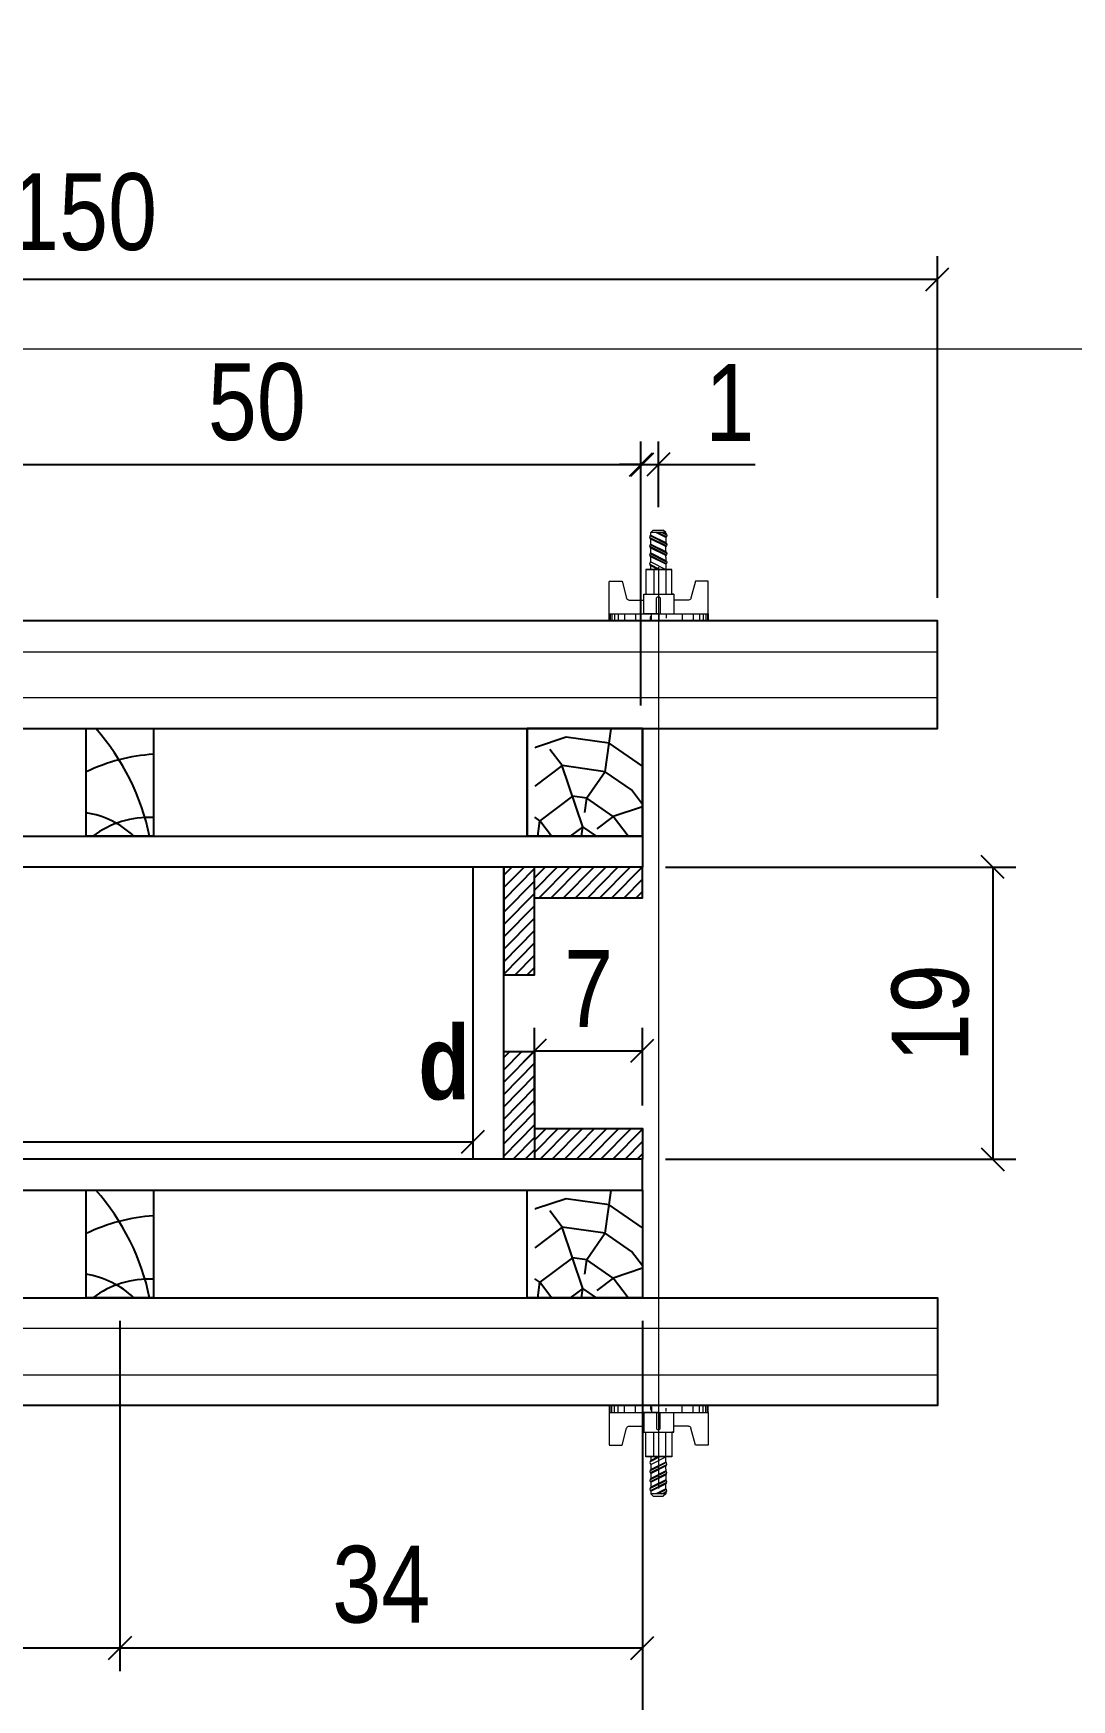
# Model space of a CAD drawing. Extents: x 2282 to 12463, y 760 to 16806.
# Drawn here: x 4775.2 to 4910.3, y 15090 to 15306.7 of the extents above; entities that cross this region are included whole.
import ezdxf

# ---------------------------------------------------------------- set-up
doc = ezdxf.new("R2010")
doc.units = 0
for name, color, linetype in [('1-2 PONTALETE', 7, 'Continuous'), ('COTA', 241, 'Continuous'), ('GRAVATA', 2, 'Continuous'), ('NOMENCLATURA', 7, 'Continuous'), ('Painéis', 200, 'Continuous'), ('PONTALETE', 7, 'Continuous'), ('SARRAFO', 251, 'Continuous')]:
    doc.layers.add(name, color=color, linetype=linetype)
doc.layers.add('CARIMBO', color=255, linetype='Continuous', lineweight=9)
doc.layers.add('Hachura', color=251, linetype='Continuous', lineweight=9)
doc.styles.add('COTA TECNICA 2X', font='techl___.ttf', dxfattribs={"height": 10})
doc.styles.add('ROMANC', font='techb___.ttf', dxfattribs={"height": 2.5})
doc.dimstyles.new('SECAO PILAR', dxfattribs={"dimtxt": 10, "dimasz": 3, "dimexe": 3, "dimexo": 3, "dimgap": 3, "dimtad": 1, "dimdec": 1, "dimlfac": 0.5, "dimzin": 12, "dimdsep": 46, "dimtxsty": 'COTA TECNICA 2X', "dimblk1": 'OBLIQUE', "dimblk2": 'OBLIQUE', "dimsah": 1, "dimcen": 0.9, "dimclrd": 256, "dimclre": 256, "dimclrt": 256, "dimadec": 1, "dimazin": 3, "dimtfac": 1, "dimtdec": 1, "dimtmove": 0, "dimatfit": 3, "dimfxl": 1, "dimtolj": 1, "dimtzin": 12, "dimarcsym": 0})

# ---------------------------------------------------------------- blocks, each defined once
blk = doc.blocks.new('_Oblique')
at = {"color": 0, "linetype": 'ByBlock', "lineweight": -2}
blk.add_line((-0.5, -0.5), (0.5, 0.5), dxfattribs=at)
blk = doc.blocks.new('*D31')
at = {"layer": 'COTA', "lineweight": -2, "transparency": 16777216}
for p, q in [((4840.43, 15167.28), (4840.43, 15177.4)), ((4854.45, 15167.28), (4854.45, 15177.4)), ((4840.43, 15174.4), (4854.45, 15174.4))]:
    blk.add_line(p, q, dxfattribs=at)
at = {"layer": 'Defpoints', "color": 0, "transparency": 16777216}
for p in [(4854.45, 15174.4), (4840.43, 15164.28), (4854.45, 15164.28)]:
    blk.add_point(p, dxfattribs=at)
at = {"layer": 'COTA', "lineweight": -2, "transparency": 16777216, "xscale": 3, "yscale": 3, "zscale": 3, "rotation": 180}
blk.add_blockref('_Oblique', (4840.43, 15174.4), dxfattribs=at)
at = {"layer": 'COTA', "lineweight": -2, "transparency": 16777216, "xscale": 3, "yscale": 3, "zscale": 3}
blk.add_blockref('_Oblique', (4854.45, 15174.4), dxfattribs=at)
at = {"layer": 'COTA', "transparency": 16777216, "insert": (4847.44, 15182.48), "char_height": 10, "attachment_point": 5, "style": 'COTA TECNICA 2X'}
blk.add_mtext('\\A1;7', dxfattribs=at)
blk = doc.blocks.new('*D32')
at = {"layer": 'COTA', "lineweight": -2, "transparency": 16777216}
for p, q in [((4652.41, 15139.27), (4652.41, 15061.98)), ((4854.45, 15139.27), (4854.45, 15061.98)), ((4652.41, 15064.98), (4854.45, 15064.98))]:
    blk.add_line(p, q, dxfattribs=at)
at = {"layer": 'Defpoints', "color": 0, "transparency": 16777216}
for p in [(4652.41, 15142.27), (4854.45, 15142.27), (4854.45, 15064.98)]:
    blk.add_point(p, dxfattribs=at)
at = {"layer": 'COTA', "lineweight": -2, "transparency": 16777216, "xscale": 3, "yscale": 3, "zscale": 3, "rotation": 180}
blk.add_blockref('_Oblique', (4652.41, 15064.98), dxfattribs=at)
at = {"layer": 'COTA', "lineweight": -2, "transparency": 16777216, "xscale": 3, "yscale": 3, "zscale": 3}
blk.add_blockref('_Oblique', (4854.45, 15064.98), dxfattribs=at)
at = {"layer": 'COTA', "transparency": 16777216, "insert": (4753.43, 15073.09), "char_height": 10, "attachment_point": 5, "style": 'COTA TECNICA 2X'}
blk.add_mtext('\\A1;101 - PAINEL', dxfattribs=at)
blk = doc.blocks.new('*D34')
at = {"layer": 'COTA', "lineweight": -2, "transparency": 16777216}
for p, q in [((4856.52, 15245.1), (4856.52, 15253.64)), ((4854.45, 15250.64), (4851.45, 15250.64)), ((4854.45, 15250.64), (4856.52, 15250.64)), ((4856.52, 15250.64), (4869.1, 15250.64))]:
    blk.add_line(p, q, dxfattribs=at)
at = {"layer": 'Defpoints', "color": 0, "transparency": 16777216}
for p in [(4854.45, 15250.64), (4856.52, 15250.64), (4856.52, 15242.1)]:
    blk.add_point(p, dxfattribs=at)
at = {"layer": 'COTA', "lineweight": -2, "transparency": 16777216, "xscale": 3, "yscale": 3, "zscale": 3}
blk.add_blockref('_Oblique', (4854.45, 15250.64), dxfattribs=at)
at = {"layer": 'COTA', "lineweight": -2, "transparency": 16777216, "xscale": 3, "yscale": 3, "zscale": 3, "rotation": 180}
blk.add_blockref('_Oblique', (4856.52, 15250.64), dxfattribs=at)
at = {"layer": 'COTA', "transparency": 16777216, "insert": (4865.81, 15258.7), "char_height": 10, "attachment_point": 5, "style": 'COTA TECNICA 2X'}
blk.add_mtext('\\A1;1', dxfattribs=at)
blk = doc.blocks.new('*D35')
at = {"layer": 'COTA', "lineweight": -2, "transparency": 16777216}
for p, q in [((4614.54, 15233.3), (4614.54, 15277.73)), ((4892.81, 15233.3), (4892.81, 15277.73)), ((4614.54, 15274.73), (4892.81, 15274.73))]:
    blk.add_line(p, q, dxfattribs=at)
at = {"layer": 'Defpoints', "color": 0, "transparency": 16777216}
for p in [(4892.81, 15274.73), (4614.54, 15230.3), (4892.81, 15230.3)]:
    blk.add_point(p, dxfattribs=at)
at = {"layer": 'COTA', "lineweight": -2, "transparency": 16777216, "xscale": 3, "yscale": 3, "zscale": 3, "rotation": 180}
blk.add_blockref('_Oblique', (4614.54, 15274.73), dxfattribs=at)
at = {"layer": 'COTA', "lineweight": -2, "transparency": 16777216, "xscale": 3, "yscale": 3, "zscale": 3}
blk.add_blockref('_Oblique', (4892.81, 15274.73), dxfattribs=at)
at = {"layer": 'COTA', "transparency": 16777216, "insert": (4737.67, 15283.46), "char_height": 10, "attachment_point": 5, "style": 'COTA TECNICA 2X'}
blk.add_mtext('\\A1;Perfil Metálico L=150', dxfattribs=at)
blk = doc.blocks.new('*D36')
at = {"layer": 'COTA', "lineweight": -2, "transparency": 16777216}
for p, q in [((4857.45, 15198.28), (4903.02, 15198.28)), ((4900.02, 15198.28), (4900.02, 15160.28)), ((4857.45, 15160.28), (4903.02, 15160.28))]:
    blk.add_line(p, q, dxfattribs=at)
at = {"layer": 'Defpoints', "color": 0, "transparency": 16777216}
for p in [(4854.45, 15198.28), (4854.45, 15160.28), (4900.02, 15160.28)]:
    blk.add_point(p, dxfattribs=at)
at = {"layer": 'COTA', "lineweight": -2, "transparency": 16777216, "xscale": 3, "yscale": 3, "zscale": 3}
for p, rotation in [((4900.02, 15198.28), 90), ((4900.02, 15160.28), 270)]:
    blk.add_blockref('_Oblique', p, dxfattribs=dict(at, rotation=rotation))
at = {"layer": 'COTA', "transparency": 16777216, "insert": (4891.93, 15179.28), "char_height": 10, "attachment_point": 5, "rotation": 90, "style": 'COTA TECNICA 2X'}
blk.add_mtext('\\A1;19', dxfattribs=at)
blk = doc.blocks.new('C')
at = {"layer": 'Hachura', "color": 0}
for p, q in [((0, 3.22), (0, -3.22)), ((0.45, 3.22), (0, 3.22)), ((0.46, 3.16), (0, 3.16)), ((0.46, 3.05), (0, 3.05)), ((0.46, 2.88), (0, 2.88)), ((0, 2.75), (0, -1.16)), ((0.46, 2.65), (0, 2.65)), ((0.46, 2.23), (0, 2.23)), ((0.45, -3.23), (0.45, 3.22)), ((0.45, 3.22), (2.58, 3.22)), ((2.58, 2.39), (1.47, 2.09)), ((2.58, 3.22), (2.58, 2.39)), ((0.46, 1.51), (0, 1.51)), ((1.35, 1.94), (1.35, 0.96)), ((0.39, 0.49), (0.17, 0.49)), ((1.74, 0.97), (0.45, 0.97)), ((1.45, 0.1), (0.45, 0.1)), ((1.74, -0.97), (1.74, 0.97)), ((1.74, 0.97), (1.74, 0.84)), ((1.74, 0.97), (1.74, 0.84)), ((1.74, 0.84), (3.35, 0.84)), ((3.35, 0.45), (1.74, 0.45)), ((3.32, 0.84), (3.32, -0.84)), ((3.35, 0.84), (3.35, -0.84)), ((3.68, 0.45), (3.35, 0.45)), ((3.84, -0.52), (3.35, 0.45)), ((3.35, 0.06), (3.67, -0.57)), ((3.68, 0.45), (4.16, -0.52)), ((3.72, 0.5), (4.25, -0.57)), ((4.37, -0.55), (3.83, 0.53)), ((4.15, 0.45), (3.93, 0.45)), ((4.42, -0.52), (3.93, 0.45)), ((4.15, 0.45), (4.26, 0.45)), ((4.26, 0.45), (4.74, -0.52)), ((4.3, 0.5), (4.83, -0.57)), ((4.95, -0.55), (4.41, 0.53)), ((4.51, 0.45), (4.84, 0.45)), ((5, -0.52), (4.51, 0.45)), ((4.84, 0.45), (5.32, -0.52)), ((4.88, 0.5), (5.41, -0.57)), ((5.53, -0.55), (4.99, 0.53)), ((5.58, -0.52), (5.09, 0.45)), ((5.42, 0.45), (5.09, 0.45)), ((5.58, -0.52), (5.09, 0.45)), ((5.42, 0.45), (5.74, -0.19)), ((5.46, 0.5), (5.74, -0.07)), ((5.74, 0.19), (5.57, 0.53)), ((5.74, 0.32), (5.68, 0.45)), ((5.68, 0.45), (5.74, 0.45)), ((5.74, 0.45), (5.9, 0.29)), ((5.74, 0.45), (5.74, -0.52)), ((5.9, -0.36), (5.9, 0.29)), ((0.45, 0), (0, 0)), ((0.08, -0.48), (0.29, -0.48)), ((0.29, -0.48), (0.4, -0.48)), ((0.45, 0), (0.45, -0.97)), ((0.45, -0.16), (1.45, -0.16)), ((0.45, -0.65), (0.45, -0.32)), ((0.45, -3.23), (0.45, -0.65)), ((0.45, -0.97), (1.74, -0.97)), ((1.35, -1.94), (1.35, -0.97)), ((3.35, -0.32), (1.74, -0.32)), ((3.35, -0.84), (1.74, -0.84)), ((3.35, -0.07), (3.58, -0.52)), ((3.35, -0.52), (3.58, -0.52)), ((3.84, -0.52), (4.16, -0.52)), ((4.42, -0.52), (4.74, -0.52)), ((4.63, -0.52), (4.74, -0.52)), ((5, -0.52), (5.32, -0.52)), ((5.58, -0.52), (5.74, -0.52)), ((5.74, -0.52), (5.9, -0.36)), ((5.74, -0.52), (5.74, -0.52)), ((0.46, -1.52), (0, -1.52)), ((2.58, -2.39), (1.47, -2.1)), ((0.46, -2.23), (0, -2.23)), ((0.46, -2.65), (0, -2.65)), ((0.46, -2.88), (0, -2.88)), ((0.46, -3.05), (0, -3.05)), ((0.46, -3.16), (0, -3.16)), ((0, -3.22), (2.57, -3.22)), ((2.58, -3.23), (2.58, -2.39))]:
    blk.add_line(p, q, dxfattribs=at)
for centre, radius, start, end in [((1.52, 1.94), 0.161, 104.7436, 180), ((1.44, -0.03), 0.129, 272.695, 87.305), ((3.81, 0.39), 0.143, 25.5688, 154.4312), ((4.39, 0.39), 0.143, 25.5688, 154.4312), ((4.97, 0.39), 0.143, 25.5688, 154.4312), ((5.55, 0.39), 0.143, 25.5688, 154.4312), ((0.17, -0.37), 0.174, 221.744, 317.8592), ((3.71, -0.4), 0.174, 222.1408, 318.256), ((4.29, -0.4), 0.174, 222.1408, 318.256), ((4.87, -0.4), 0.174, 222.1408, 318.256), ((5.45, -0.4), 0.174, 222.1408, 318.256), ((5.61, -0.4), 0.174, 317.8592, 318.256), ((1.52, -1.94), 0.161, 180, 255.2564)]:
    blk.add_arc(centre, radius, start, end, dxfattribs=at)
blk = doc.blocks.new('*D40')
at = {"layer": 'COTA', "lineweight": -2, "transparency": 16777216}
for p, q in [((4786.49, 15139.27), (4786.49, 15093.73)), ((4720.47, 15135.27), (4720.47, 15093.73)), ((4720.47, 15096.73), (4786.49, 15096.73))]:
    blk.add_line(p, q, dxfattribs=at)
at = {"layer": 'Defpoints', "color": 0, "transparency": 16777216}
for p in [(4786.49, 15142.27), (4720.47, 15138.27), (4786.49, 15096.73)]:
    blk.add_point(p, dxfattribs=at)
at = {"layer": 'COTA', "lineweight": -2, "transparency": 16777216, "xscale": 3, "yscale": 3, "zscale": 3, "rotation": 180}
blk.add_blockref('_Oblique', (4720.47, 15096.73), dxfattribs=at)
at = {"layer": 'COTA', "lineweight": -2, "transparency": 16777216, "xscale": 3, "yscale": 3, "zscale": 3}
blk.add_blockref('_Oblique', (4786.49, 15096.73), dxfattribs=at)
at = {"layer": 'COTA', "transparency": 16777216, "insert": (4753.48, 15104.95), "char_height": 10, "attachment_point": 5, "style": 'COTA TECNICA 2X'}
blk.add_mtext('\\A1;33', dxfattribs=at)
blk = doc.blocks.new('*D41')
at = {"layer": 'COTA', "lineweight": -2, "transparency": 16777216}
for p, q in [((4786.49, 15139.27), (4786.49, 15093.73)), ((4854.45, 15139.27), (4854.45, 15093.73)), ((4786.49, 15096.73), (4854.45, 15096.73))]:
    blk.add_line(p, q, dxfattribs=at)
at = {"layer": 'Defpoints', "color": 0, "transparency": 16777216}
for p in [(4786.49, 15142.27), (4854.45, 15142.27), (4854.45, 15096.73)]:
    blk.add_point(p, dxfattribs=at)
at = {"layer": 'COTA', "lineweight": -2, "transparency": 16777216, "xscale": 3, "yscale": 3, "zscale": 3, "rotation": 180}
blk.add_blockref('_Oblique', (4786.49, 15096.73), dxfattribs=at)
at = {"layer": 'COTA', "lineweight": -2, "transparency": 16777216, "xscale": 3, "yscale": 3, "zscale": 3}
blk.add_blockref('_Oblique', (4854.45, 15096.73), dxfattribs=at)
at = {"layer": 'COTA', "transparency": 16777216, "insert": (4820.47, 15104.95), "char_height": 10, "attachment_point": 5, "style": 'COTA TECNICA 2X'}
blk.add_mtext('\\A1;34', dxfattribs=at)
blk = doc.blocks.new('*D42')
at = {"layer": 'COTA', "lineweight": -2, "transparency": 16777216}
for p, q in [((4754.35, 15245.1), (4754.35, 15253.64)), ((4854.25, 15219.3), (4854.25, 15253.64)), ((4754.35, 15250.64), (4854.25, 15250.64))]:
    blk.add_line(p, q, dxfattribs=at)
at = {"layer": 'Defpoints', "color": 0, "transparency": 16777216}
for p in [(4854.25, 15250.64), (4754.35, 15242.1), (4854.25, 15216.3)]:
    blk.add_point(p, dxfattribs=at)
at = {"layer": 'COTA', "lineweight": -2, "transparency": 16777216, "xscale": 3, "yscale": 3, "zscale": 3, "rotation": 180}
blk.add_blockref('_Oblique', (4754.35, 15250.64), dxfattribs=at)
at = {"layer": 'COTA', "lineweight": -2, "transparency": 16777216, "xscale": 3, "yscale": 3, "zscale": 3}
blk.add_blockref('_Oblique', (4854.25, 15250.64), dxfattribs=at)
at = {"layer": 'COTA', "transparency": 16777216, "insert": (4804.3, 15258.75), "char_height": 10, "attachment_point": 5, "style": 'COTA TECNICA 2X'}
blk.add_mtext('\\A1;50', dxfattribs=at)
blk = doc.blocks.new('*D53')
at = {"layer": 'COTA', "lineweight": -2, "transparency": 16777216}
for p, q in [((4674.43, 15163.28), (4674.43, 15165.56)), ((4832.43, 15163.28), (4832.43, 15165.56)), ((4674.43, 15162.56), (4832.43, 15162.56))]:
    blk.add_line(p, q, dxfattribs=at)
at = {"layer": 'Defpoints', "color": 0, "transparency": 16777216}
for p in [(4832.43, 15162.56), (4674.43, 15160.28), (4832.43, 15160.28)]:
    blk.add_point(p, dxfattribs=at)
at = {"layer": 'COTA', "lineweight": -2, "transparency": 16777216, "xscale": 3, "yscale": 3, "zscale": 3, "rotation": 180}
blk.add_blockref('_Oblique', (4674.43, 15162.56), dxfattribs=at)
at = {"layer": 'COTA', "lineweight": -2, "transparency": 16777216, "xscale": 3, "yscale": 3, "zscale": 3}
blk.add_blockref('_Oblique', (4832.43, 15162.56), dxfattribs=at)
at = {"layer": 'COTA', "transparency": 16777216, "insert": (4753.43, 15170.66), "char_height": 10, "attachment_point": 5, "style": 'COTA TECNICA 2X'}
blk.add_mtext('\\A1;79', dxfattribs=at)

msp = doc.modelspace()

# ---------------------------------------------------------------- hatches: boundary and pattern name
at = {"layer": 'PONTALETE'}
h = msp.add_hatch(dxfattribs=at)
h.set_pattern_fill('TRONCO', color=1, scale=37.5, angle=82, style=0, pattern_type=2)
h.set_pattern_definition([(82, (-6794.028, 16564.944), (-31.91606, 42.35404), [11.25, -26.25]), (82, (-6795.884, 16565.205), (-31.91606, 42.35404), [11.25, -26.25]), (82, (-6799.337, 16567.583), (-31.91606, 42.35404), [7.5, -30]), (82, (-6802.79, 16569.962), (-31.91606, 42.35404), [5.625, -31.875]), (82, (-6806.503, 16570.484), (-31.91606, 42.35404), [3.75, -33.75]), (82, (-6811.52, 16561.722), (-31.91606, 42.35404), [1.875, -9.375, 1.875, -24.375]), (82, (-6812.595, 16567.553), (-31.91606, 42.35404), [1.875, -15, 5.625, -15]), (82, (-6813.408, 16575.24), (-31.91606, 42.35404), [1.875, -1.875, 1.875, -31.875]), (82, (-6815.526, 16573.645), (-31.91606, 42.35404), [1.875, -35.625]), (82, (-6819.5, 16572.31), (-31.91606, 42.35404), [5.625, -31.875]), (82, (-6823.214, 16572.832), (-31.91606, 42.35404), [7.5, -30]), (82, (-6827.19, 16571.498), (-31.91606, 42.35404), [9.375, -11.25, 1.875, -15]), (172, (-6806.995, 16553.512), (-42.35404, -31.91606), [1.875, -3.75, 9.375, -22.5]), (172, (-6810.447, 16555.89), (-42.35404, -31.91606), [1.875, -1.875, 5.625, -28.125]), (172, (-6825.04, 16559.835), (-42.35404, -31.91606), [3.75, -33.75]), (172, (-6809.925, 16559.604), (-42.35404, -31.91606), [7.5, -11.25, 1.875, -16.875]), (172, (-6830.09, 16564.33), (-42.35404, -31.91606), [1.875, -35.625]), (172, (-6811.26, 16563.58), (-42.35404, -31.91606), [5.625, -31.875]), (172, (-6812.595, 16567.553), (-42.35404, -31.91606), [3.75, -33.75]), (172, (-6812.073, 16571.267), (-42.35404, -31.91606), [1.875, -5.625, 5.625, -24.375]), (172, (-6813.67, 16573.384), (-42.35404, -31.91606), [1.875, -35.625]), (172, (-6805.98, 16574.197), (-42.35404, -31.91606), [5.25, -32.25]), (172, (-6798.293, 16575.01), (-42.35404, -31.91606), [3.75, -33.75]), (172, (-6812.625, 16580.81), (-42.35404, -31.91606), [1.875, -35.625]), (172, (-6810.247, 16584.264), (-42.35404, -31.91606), [5.625, -31.875]), (172, (-6809.725, 16587.977), (-42.35404, -31.91606), [5.625, -31.875]), (127, (-6795.653, 16580.32), (-37.13505, 5.21899), [2.651625, -2.651625, 2.651625, -45.078134]), (127, (-6805.98, 16574.197), (-37.13505, 5.21899), [5.30325, -47.72976]), (127, (-6826.636, 16561.953), (-37.13505, 5.21899), [5.30325, -47.72976]), (127, (-6816.309, 16568.075), (-37.13505, 5.21899), [5.30325, -47.72976]), (127, (-6808.62, 16568.888), (-37.13505, 5.21899), [5.30325, -47.72976]), (127, (-6799.628, 16578.985), (-37.13505, 5.21899), [5.30325, -47.72976]), (127, (-6802.007, 16575.532), (-37.13505, 5.21899), [7.95495, -45.07806]), (127, (-6820.283, 16566.74), (-37.13505, 5.21899), [2.65162, -50.38138]), (127, (-6824.257, 16565.405), (-37.13505, 5.21899), [2.65162, -50.38138]), (127, (-6822.17, 16580.26), (-37.13505, 5.21899), [2.65162, -50.38138]), (127, (-6805.69, 16562.796), (-37.13505, 5.21899), [2.65162, -50.38138]), (127, (-6815.817, 16585.047), (-37.13505, 5.21899), [2.65162, -50.38138]), (127, (-6813.93, 16571.528), (-37.13505, 5.21899), [2.65162, -50.38138]), (127, (-6817.122, 16575.763), (-37.13505, 5.21899), [2.65162, -50.38138]), (217, (-6809.955, 16572.862), (-5.21899, -37.13505), [2.651625, -2.651625, 7.95495, -39.77481]), (217, (-6809.173, 16578.433), (-5.21899, -37.13505), [2.65162, -50.38138]), (217, (-6796.175, 16576.606), (-5.21899, -37.13505), [2.65162, -50.38138]), (217, (-6806.503, 16570.484), (-5.21899, -37.13505), [2.65162, -50.38138]), (217, (-6813.147, 16577.098), (-5.21899, -37.13505), [2.65162, -50.38138]), (217, (-6805.168, 16566.51), (-5.21899, -37.13505), [2.65162, -50.38138]), (217, (-6803.08, 16581.363), (-5.21899, -37.13505), [2.65162, -50.38138]), (217, (-6795.593, 16553.803), (-5.21899, -37.13505), [2.65162, -50.38138]), (217, (-6797.19, 16555.92), (-5.21899, -37.13505), [5.30325, -47.72976]), (217, (-6798.785, 16558.039), (-5.21899, -37.13505), [5.30325, -47.72976]), (217, (-6798.263, 16561.752), (-5.21899, -37.13505), [5.30325, -47.72976]), (217, (-6801.716, 16564.13), (-5.21899, -37.13505), [5.30325, -47.72976]), (217, (-6814.482, 16581.072), (-5.21899, -37.13505), [5.30325, -47.72976]), (217, (-6794.87, 16585.89), (-5.21899, -37.13505), [5.30325, -47.72976]), (217, (-6824.318, 16591.922), (-5.21899, -37.13505), [5.30325, -47.72976]), (217, (-6820.604, 16591.4), (-5.21899, -37.13505), [5.30325, -47.72976]), (217, (-6819.27, 16587.425), (-5.21899, -37.13505), [5.30325, -47.72976]), (217, (-6822.923, 16561.43), (-5.21899, -37.13505), [7.95495, -45.07806]), (217, (-6815.817, 16585.047), (-5.21899, -37.13505), [7.95495, -45.07806]), (108.56505, (-6829.828, 16566.188), (5.218991, 37.135053), [4.1925, -79.66005]), (108.56505, (-6811.26, 16563.579), (5.218991, 37.135053), [4.1925, -79.66005]), (108.56505, (-6821.879, 16568.858), (5.218991, 37.135053), [4.1925, -79.66005]), (108.56505, (-6794.319, 16576.345), (5.218991, 37.135053), [4.1925, -79.66005]), (108.56505, (-6798.293, 16575.01), (5.218991, 37.135053), [4.1925, -79.66005]), (108.56505, (-6807.286, 16564.914), (5.218991, 37.135053), [4.1925, -79.66005]), (108.56505, (-6825.853, 16567.523), (5.218991, 37.135053), [4.1925, -79.66005]), (108.56505, (-6813.147, 16577.098), (5.218991, 37.135053), [8.385, -75.46755]), (145.43495, (-6818.717, 16577.88), (-37.135053, 5.218991), [4.1925, -79.66005]), (145.43495, (-6806.794, 16581.885), (-37.135053, 5.218991), [4.1925, -79.66005]), (145.43495, (-6816.83, 16564.362), (-37.135053, 5.218991), [4.1925, -79.66005]), (145.43495, (-6819.731, 16557.195), (-37.135053, 5.218991), [4.1925, -79.66005]), (145.43495, (-6809.173, 16578.433), (-37.135053, 5.218991), [4.1925, -79.66005]), (145.43495, (-6809.695, 16574.72), (-37.135053, 5.218991), [4.1925, -79.66005]), (145.43495, (-6817.352, 16560.648), (-37.135053, 5.218991), [8.385, -75.46755]), (145.43495, (-6800.441, 16586.673), (-37.135053, 5.218991), [8.385, -75.46755]), (145.43495, (-6802.82, 16583.22), (-37.135053, 5.218991), [8.385, -75.46755]), (198.56505, (-6801.424, 16552.73), (-37.135053, 5.218991), [4.1925, -79.66005]), (198.56505, (-6821.849, 16555.6), (-37.135053, 5.218991), [4.1925, -79.66005]), (198.56505, (-6794.81, 16559.373), (-37.135053, 5.218991), [4.1925, -79.66005]), (198.56505, (-6828.754, 16560.357), (-37.135053, 5.218991), [4.1925, -79.66005]), (198.56505, (-6805.951, 16560.939), (-37.135053, 5.218991), [4.1925, -79.66005]), (198.56505, (-6808.62, 16568.888), (-37.135053, 5.218991), [4.1925, -79.66005]), (198.56505, (-6815.526, 16573.645), (-37.135053, 5.218991), [4.1925, -79.66005]), (198.56505, (-6803.02, 16554.847), (-37.135057, 5.219004), [4.1925, -79.66005]), (198.56505, (-6807.286, 16564.914), (-37.135053, 5.218991), [4.1925, -79.66005]), (198.56505, (-6802.007, 16575.532), (-37.135053, 5.218991), [4.1925, -79.66005]), (198.56505, (-6805.198, 16579.768), (-37.135053, 5.218991), [4.1925, -79.66005]), (198.56505, (-6815.295, 16588.76), (-37.135053, 5.218991), [4.1925, -79.66005]), (198.56505, (-6830.35, 16562.475), (-37.135053, 5.218991), [4.1925, -79.66005]), (198.56505, (-6829.276, 16556.643), (-37.135053, 5.218991), [8.385, -75.46755]), (198.56505, (-6802.498, 16558.56), (-37.135053, 5.218991), [8.385, -75.46755]), (235.43495, (-6797.711, 16552.207), (-5.218991, -37.135053), [4.1925, -79.66005]), (235.43495, (-6791.418, 16583.511), (-5.218991, -37.135053), [4.1925, -79.66005]), (235.43495, (-6810.247, 16584.264), (-5.218991, -37.135053), [4.1925, -79.66005]), (235.43495, (-6799.337, 16567.583), (-5.218991, -37.135053), [4.1925, -79.66005]), (235.43495, (-6795.884, 16565.205), (-5.218991, -37.135053), [4.1925, -79.66005]), (235.43495, (-6802.79, 16569.962), (-5.218991, -37.135053), [4.1925, -79.66005]), (235.43495, (-6823.505, 16584.234), (-5.218991, -37.135053), [4.1925, -79.66005]), (235.43495, (-6824.84, 16588.208), (-5.218991, -37.135053), [8.385, -75.46755])])
h.paths.add_polyline_path([(4840.45, 15202.3), (4854.45, 15202.3), (4854.45, 15216.3), (4840.45, 15216.3)])
h = msp.add_hatch(dxfattribs=at)
h.set_pattern_fill('TRONCO', color=1, scale=37.5, angle=82, style=0, pattern_type=2)
h.set_pattern_definition([(82, (-6794.028, 16504.916), (-31.91606, 42.35404), [11.25, -26.25]), (82, (-6795.884, 16505.176), (-31.91606, 42.35404), [11.25, -26.25]), (82, (-6799.337, 16507.555), (-31.91606, 42.35404), [7.5, -30]), (82, (-6802.79, 16509.934), (-31.91606, 42.35404), [5.625, -31.875]), (82, (-6806.503, 16510.456), (-31.91606, 42.35404), [3.75, -33.75]), (82, (-6811.52, 16501.694), (-31.91606, 42.35404), [1.875, -9.375, 1.875, -24.375]), (82, (-6812.595, 16507.525), (-31.91606, 42.35404), [1.875, -15, 5.625, -15]), (82, (-6813.408, 16515.213), (-31.91606, 42.35404), [1.875, -1.875, 1.875, -31.875]), (82, (-6815.526, 16513.617), (-31.91606, 42.35404), [1.875, -35.625]), (82, (-6819.5, 16512.282), (-31.91606, 42.35404), [5.625, -31.875]), (82, (-6823.214, 16512.804), (-31.91606, 42.35404), [7.5, -30]), (82, (-6827.19, 16511.47), (-31.91606, 42.35404), [9.375, -11.25, 1.875, -15]), (172, (-6806.995, 16493.484), (-42.35404, -31.91606), [1.875, -3.75, 9.375, -22.5]), (172, (-6810.447, 16495.863), (-42.35404, -31.91606), [1.875, -1.875, 5.625, -28.125]), (172, (-6825.04, 16499.807), (-42.35404, -31.91606), [3.75, -33.75]), (172, (-6809.925, 16499.576), (-42.35404, -31.91606), [7.5, -11.25, 1.875, -16.875]), (172, (-6830.09, 16504.303), (-42.35404, -31.91606), [1.875, -35.625]), (172, (-6811.26, 16503.55), (-42.35404, -31.91606), [5.625, -31.875]), (172, (-6812.595, 16507.525), (-42.35404, -31.91606), [3.75, -33.75]), (172, (-6812.073, 16511.24), (-42.35404, -31.91606), [1.875, -5.625, 5.625, -24.375]), (172, (-6813.67, 16513.356), (-42.35404, -31.91606), [1.875, -35.625]), (172, (-6805.98, 16514.17), (-42.35404, -31.91606), [5.25, -32.25]), (172, (-6798.293, 16514.982), (-42.35404, -31.91606), [3.75, -33.75]), (172, (-6812.625, 16520.783), (-42.35404, -31.91606), [1.875, -35.625]), (172, (-6810.247, 16524.236), (-42.35404, -31.91606), [5.625, -31.875]), (172, (-6809.725, 16527.95), (-42.35404, -31.91606), [5.625, -31.875]), (127, (-6795.653, 16520.291), (-37.13505, 5.21899), [2.651625, -2.651625, 2.651625, -45.078134]), (127, (-6805.98, 16514.17), (-37.13505, 5.21899), [5.30325, -47.72976]), (127, (-6826.636, 16501.925), (-37.13505, 5.21899), [5.30325, -47.72976]), (127, (-6816.309, 16508.047), (-37.13505, 5.21899), [5.30325, -47.72976]), (127, (-6808.62, 16508.86), (-37.13505, 5.21899), [5.30325, -47.72976]), (127, (-6799.628, 16518.957), (-37.13505, 5.21899), [5.30325, -47.72976]), (127, (-6802.007, 16515.504), (-37.13505, 5.21899), [7.95495, -45.07806]), (127, (-6820.283, 16506.712), (-37.13505, 5.21899), [2.65162, -50.38138]), (127, (-6824.257, 16505.377), (-37.13505, 5.21899), [2.65162, -50.38138]), (127, (-6822.17, 16520.23), (-37.13505, 5.21899), [2.65162, -50.38138]), (127, (-6805.69, 16502.768), (-37.13505, 5.21899), [2.65162, -50.38138]), (127, (-6815.817, 16525.019), (-37.13505, 5.21899), [2.65162, -50.38138]), (127, (-6813.93, 16511.5), (-37.13505, 5.21899), [2.65162, -50.38138]), (127, (-6817.122, 16515.735), (-37.13505, 5.21899), [2.65162, -50.38138]), (217, (-6809.955, 16512.834), (-5.21899, -37.13505), [2.651625, -2.651625, 7.95495, -39.77481]), (217, (-6809.173, 16518.405), (-5.21899, -37.13505), [2.65162, -50.38138]), (217, (-6796.175, 16516.578), (-5.21899, -37.13505), [2.65162, -50.38138]), (217, (-6806.503, 16510.456), (-5.21899, -37.13505), [2.65162, -50.38138]), (217, (-6813.147, 16517.07), (-5.21899, -37.13505), [2.65162, -50.38138]), (217, (-6805.168, 16506.48), (-5.21899, -37.13505), [2.65162, -50.38138]), (217, (-6803.08, 16521.335), (-5.21899, -37.13505), [2.65162, -50.38138]), (217, (-6795.593, 16493.775), (-5.21899, -37.13505), [2.65162, -50.38138]), (217, (-6797.19, 16495.893), (-5.21899, -37.13505), [5.30325, -47.72976]), (217, (-6798.785, 16498.01), (-5.21899, -37.13505), [5.30325, -47.72976]), (217, (-6798.263, 16501.724), (-5.21899, -37.13505), [5.30325, -47.72976]), (217, (-6801.716, 16504.103), (-5.21899, -37.13505), [5.30325, -47.72976]), (217, (-6814.482, 16521.044), (-5.21899, -37.13505), [5.30325, -47.72976]), (217, (-6794.87, 16525.862), (-5.21899, -37.13505), [5.30325, -47.72976]), (217, (-6824.318, 16531.894), (-5.21899, -37.13505), [5.30325, -47.72976]), (217, (-6820.604, 16531.372), (-5.21899, -37.13505), [5.30325, -47.72976]), (217, (-6819.27, 16527.397), (-5.21899, -37.13505), [5.30325, -47.72976]), (217, (-6822.923, 16501.403), (-5.21899, -37.13505), [7.95495, -45.07806]), (217, (-6815.817, 16525.019), (-5.21899, -37.13505), [7.95495, -45.07806]), (108.56505, (-6829.828, 16506.16), (5.218991, 37.135053), [4.1925, -79.66005]), (108.56505, (-6811.26, 16503.55), (5.218991, 37.135053), [4.1925, -79.66005]), (108.56505, (-6821.879, 16508.83), (5.218991, 37.135053), [4.1925, -79.66005]), (108.56505, (-6794.319, 16516.317), (5.218991, 37.135053), [4.1925, -79.66005]), (108.56505, (-6798.293, 16514.982), (5.218991, 37.135053), [4.1925, -79.66005]), (108.56505, (-6807.286, 16504.885), (5.218991, 37.135053), [4.1925, -79.66005]), (108.56505, (-6825.853, 16507.495), (5.218991, 37.135053), [4.1925, -79.66005]), (108.56505, (-6813.147, 16517.07), (5.218991, 37.135053), [8.385, -75.46755]), (145.43495, (-6818.717, 16517.853), (-37.135053, 5.218991), [4.1925, -79.66005]), (145.43495, (-6806.794, 16521.857), (-37.135053, 5.218991), [4.1925, -79.66005]), (145.43495, (-6816.83, 16504.333), (-37.135053, 5.218991), [4.1925, -79.66005]), (145.43495, (-6819.731, 16497.167), (-37.135053, 5.218991), [4.1925, -79.66005]), (145.43495, (-6809.173, 16518.405), (-37.135053, 5.218991), [4.1925, -79.66005]), (145.43495, (-6809.695, 16514.691), (-37.135053, 5.218991), [4.1925, -79.66005]), (145.43495, (-6817.352, 16500.62), (-37.135053, 5.218991), [8.385, -75.46755]), (145.43495, (-6800.441, 16526.645), (-37.135053, 5.218991), [8.385, -75.46755]), (145.43495, (-6802.82, 16523.192), (-37.135053, 5.218991), [8.385, -75.46755]), (198.56505, (-6801.424, 16492.701), (-37.135053, 5.218991), [4.1925, -79.66005]), (198.56505, (-6821.849, 16495.572), (-37.135053, 5.218991), [4.1925, -79.66005]), (198.56505, (-6794.81, 16499.345), (-37.135053, 5.218991), [4.1925, -79.66005]), (198.56505, (-6828.754, 16500.329), (-37.135053, 5.218991), [4.1925, -79.66005]), (198.56505, (-6805.951, 16500.911), (-37.135053, 5.218991), [4.1925, -79.66005]), (198.56505, (-6808.62, 16508.86), (-37.135053, 5.218991), [4.1925, -79.66005]), (198.56505, (-6815.526, 16513.617), (-37.135053, 5.218991), [4.1925, -79.66005]), (198.56505, (-6803.02, 16494.819), (-37.135057, 5.219004), [4.1925, -79.66005]), (198.56505, (-6807.286, 16504.885), (-37.135053, 5.218991), [4.1925, -79.66005]), (198.56505, (-6802.007, 16515.504), (-37.135053, 5.218991), [4.1925, -79.66005]), (198.56505, (-6805.198, 16519.74), (-37.135053, 5.218991), [4.1925, -79.66005]), (198.56505, (-6815.295, 16528.732), (-37.135053, 5.218991), [4.1925, -79.66005]), (198.56505, (-6830.35, 16502.447), (-37.135053, 5.218991), [4.1925, -79.66005]), (198.56505, (-6829.276, 16496.615), (-37.135053, 5.218991), [8.385, -75.46755]), (198.56505, (-6802.498, 16498.532), (-37.135053, 5.218991), [8.385, -75.46755]), (235.43495, (-6797.711, 16492.18), (-5.218991, -37.135053), [4.1925, -79.66005]), (235.43495, (-6791.418, 16523.483), (-5.218991, -37.135053), [4.1925, -79.66005]), (235.43495, (-6810.247, 16524.236), (-5.218991, -37.135053), [4.1925, -79.66005]), (235.43495, (-6799.337, 16507.555), (-5.218991, -37.135053), [4.1925, -79.66005]), (235.43495, (-6795.884, 16505.176), (-5.218991, -37.135053), [4.1925, -79.66005]), (235.43495, (-6802.79, 16509.934), (-5.218991, -37.135053), [4.1925, -79.66005]), (235.43495, (-6823.505, 16524.206), (-5.218991, -37.135053), [4.1925, -79.66005]), (235.43495, (-6824.84, 16528.18), (-5.218991, -37.135053), [8.385, -75.46755])])
h.paths.add_polyline_path([(4840.45, 15142.27), (4854.45, 15142.27), (4854.45, 15156.27), (4840.45, 15156.27)])
at = {"layer": 'SARRAFO'}
h = msp.add_hatch(dxfattribs=at)
h.set_pattern_fill('ANSI31', color=256, scale=9, angle=0.5, style=0)
h.set_pattern_definition([(45.5, (-110863.2093, -18545.3004), (-0.802406755, 0.788522922), [])])
h.paths.add_polyline_path([(4836.43, 15198.28), (4840.43, 15198.28), (4840.43, 15184.27), (4836.43, 15184.27)])
h = msp.add_hatch(dxfattribs=at)
h.set_pattern_fill('ANSI31', color=256, scale=9, angle=0.5, style=0)
h.set_pattern_definition([(45.5, (-92056.1591, -18497.2553), (-0.802406755, 0.788522922), [])])
h.paths.add_polyline_path([(4854.45, 15194.28), (4854.45, 15198.28), (4840.43, 15198.28), (4840.43, 15194.28)])
h = msp.add_hatch(dxfattribs=at)
h.set_pattern_fill('ANSI31', color=256, scale=9, angle=0.5, style=0)
h.set_pattern_definition([(45.5, (-110863.2093, -18535.3004), (-0.802406755, 0.788522922), [])])
h.paths.add_polyline_path([(4836.43, 15160.28), (4840.43, 15160.28), (4840.43, 15174.3), (4836.43, 15174.3)])
h = msp.add_hatch(dxfattribs=at)
h.set_pattern_fill('ANSI31', color=256, scale=9, angle=0.5, style=0)
h.set_pattern_definition([(45.5, (-92056.1591, -18491.2553), (-0.802406755, 0.788522922), [])])
h.paths.add_polyline_path([(4840.43, 15164.28), (4840.43, 15160.28), (4854.45, 15160.28), (4854.45, 15164.28)])

# ---------------------------------------------------------------- linework, layer by layer
at = {"layer": '1-2 PONTALETE', "color": 1}
for centre, radius, start, end in [((4792.31, 15189.68), 23.32, 93.5441, 115.9137), ((4780.26, 15193.76), 11.74, 46.6479, 80.9173), ((4790.32, 15192.42), 12.32, 87.4574, 126.7023), ((4792.31, 15129.65), 23.32, 93.5441, 115.9137), ((4780.26, 15133.73), 11.74, 46.6479, 80.9173), ((4790.32, 15132.39), 12.32, 87.4574, 126.7023)]:
    msp.add_arc(centre, radius, start, end, dxfattribs=at)
at = {"layer": 'CARIMBO', "color": 3}
msp.add_line((9611.68, 15265.65), (4483.39, 15265.65), dxfattribs=at)
at = {"layer": 'GRAVATA', "color": 1}
for points in [[(4614.45, 15230.3), (4614.45, 15216.3), (4892.81, 15216.3), (4892.81, 15230.3)], [(4614.45, 15128.27), (4614.45, 15142.27), (4892.81, 15142.27), (4892.81, 15128.27)]]:
    msp.add_lwpolyline(points, close=True, dxfattribs=at)
at = {"layer": 'Hachura'}
for p, q in [((4856.58, 15117.47), (4856.57, 15237.3)), ((4614.45, 15226.3), (4892.81, 15226.3)), ((4892.81, 15220.3), (4614.45, 15220.3)), ((4892.81, 15138.27), (4614.45, 15138.27)), ((4614.45, 15132.27), (4892.81, 15132.27))]:
    msp.add_line(p, q, dxfattribs=at)
at = {"layer": 'Painéis'}
for p, q in [((4832.43, 15160.28), (4832.43, 15198.28)), ((4836.43, 15160.28), (4836.43, 15198.28))]:
    msp.add_line(p, q, dxfattribs=at)
for points in [[(4854.45, 15202.3), (4854.45, 15198.28), (4652.41, 15198.28), (4652.41, 15202.3)], [(4854.45, 15156.27), (4854.45, 15160.28), (4652.41, 15160.28), (4652.41, 15156.27)]]:
    msp.add_lwpolyline(points, close=True, dxfattribs=at)
at = {"layer": 'PONTALETE', "color": 1}
for points in [[(4782.12, 15216.3), (4790.87, 15216.3), (4790.87, 15202.3), (4782.12, 15202.3)], [(4839.45, 15216.3), (4854.45, 15216.3), (4854.45, 15202.3), (4839.45, 15202.3)], [(4782.12, 15156.27), (4790.87, 15156.27), (4790.87, 15142.27), (4782.12, 15142.27)], [(4839.45, 15156.27), (4854.45, 15156.27), (4854.45, 15142.27), (4839.45, 15142.27)]]:
    msp.add_lwpolyline(points, close=True, dxfattribs=at)
at = {"layer": 'PONTALETE', "color": 40}
msp.add_lwpolyline([(4854.45, 15216.3), (4839.45, 15216.3), (4839.45, 15202.3), (4854.45, 15202.3)], close=True, dxfattribs=at)
at = {"layer": 'PONTALETE', "color": 1}
for centre in [(4760.56, 15196.16), (4760.56, 15136.13)]:
    msp.add_arc(centre, 30.42, 11.6357, 41.4455, dxfattribs=at)
at = {"layer": 'SARRAFO'}
for points in [[(4854.45, 15198.28), (4836.43, 15198.28), (4836.43, 15184.27), (4840.43, 15184.27), (4840.43, 15198.28)], [(4840.43, 15194.28), (4854.45, 15194.28), (4854.45, 15198.28)], [(4854.45, 15160.28), (4836.43, 15160.28), (4836.43, 15174.3), (4840.43, 15174.3), (4840.43, 15160.28)], [(4840.43, 15164.28), (4854.45, 15164.28), (4854.45, 15160.28)]]:
    msp.add_lwpolyline(points, dxfattribs=at)

# ---------------------------------------------------------------- block references
at = {"layer": 'Hachura', "linetype": 'Continuous', "yscale": 2, "zscale": 2, "rotation": 270}
for p, xscale in [((4856.58, 15230.3), -2), ((4856.58, 15128.27), 2)]:
    msp.add_blockref('C', p, dxfattribs=dict(at, xscale=xscale))

# ---------------------------------------------------------------- texts
at = {"layer": 'NOMENCLATURA', "style": 'ROMANC'}
msp.add_text('d', height=9.6, dxfattribs=at).set_placement((4825.3, 15168.06))

# ---------------------------------------------------------------- dimensions: what is measured, and where the dimension line sits
at = {"layer": 'COTA'}
dim = msp.add_linear_dim(base=(4892.81, 15274.73), p1=(4614.54, 15230.3), p2=(4892.81, 15230.3), text='Perfil Metálico L=150', dimstyle='SECAO PILAR', dxfattribs=at)
dim.commit()
dim.dimension.update_dxf_attribs({"geometry": '*D35', "text_midpoint": (4737.67, 15274.73), "dimtype": 160})
for base, p1, p2, picture, middle in [((4854.2476, 15250.6449), (4754.3451, 15242.0985), (4854.2476, 15216.2981), '*D42', (4804.2964, 15258.7546)), ((4856.52, 15250.64), (4854.45, 15250.64), (4856.52, 15242.1), '*D34', (4865.81, 15258.7)), ((4832.43, 15162.56), (4674.43, 15160.28), (4832.43, 15160.28), '*D53', (4753.43, 15170.66)), ((4786.49, 15096.73), (4720.47, 15138.27), (4786.49, 15142.27), '*D40', (4753.48, 15104.95)), ((4854.45, 15096.73), (4786.49, 15142.27), (4854.45, 15142.27), '*D41', (4820.47, 15104.95))]:
    dim = msp.add_linear_dim(base=base, p1=p1, p2=p2, dimstyle='SECAO PILAR', dxfattribs=at)
    dim.commit()
    dim.dimension.update_dxf_attribs({"geometry": picture, "text_midpoint": middle})
for base, p1, p2, angle, picture, middle, dimtype in [((4900.02, 15160.28), (4854.45, 15198.28), (4854.45, 15160.28), 90, '*D36', (4900.02, 15179.28), 160), ((4854.45, 15174.4), (4840.43, 15164.28), (4854.45, 15164.28), 0, '*D31', (4847.44, 15174.4), 161)]:
    dim = msp.add_linear_dim(base=base, p1=p1, p2=p2, angle=angle, dimstyle='SECAO PILAR', dxfattribs=at)
    dim.commit()
    dim.dimension.update_dxf_attribs({"geometry": picture, "text_midpoint": middle, "dimtype": dimtype})
dim = msp.add_linear_dim(base=(4854.45, 15064.98), p1=(4652.41, 15142.27), p2=(4854.45, 15142.27), text='<> - PAINEL', dimstyle='SECAO PILAR', dxfattribs=at)
dim.commit()
dim.dimension.update_dxf_attribs({"geometry": '*D32', "text_midpoint": (4753.43, 15073.09)})

doc.saveas('drawing.dxf')
